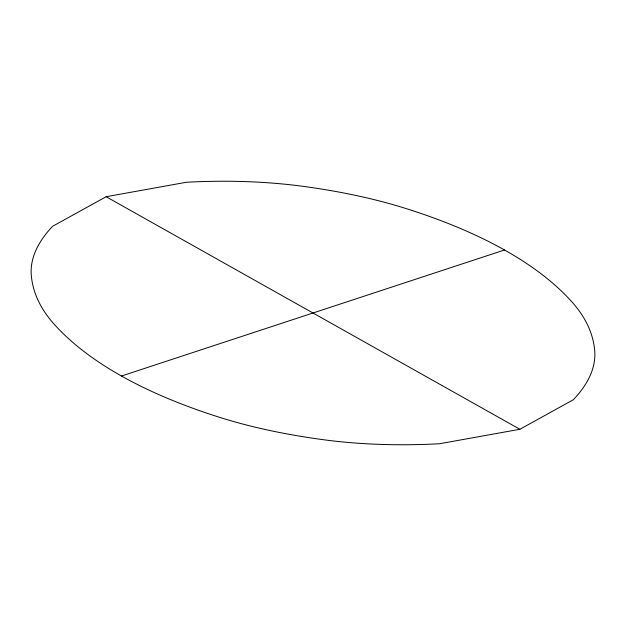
<?xml version="1.0" encoding="UTF-8"?>
<svg xmlns="http://www.w3.org/2000/svg" width="626" height="626" viewBox="0 0 626 626"><rect width="100%" height="100%" fill="white"/><g stroke="black" fill="none" stroke-linecap="round" stroke-linejoin="round"><path stroke-width="0.94" d="M106.13 196.72L52.647 226.276A286.309 113.705 -5.4 0 0 31.3 275.338A448.404 178.081 -5.4 0 0 54.126 324.158A677.41 269.031 -5.4 0 0 220.258 417.542A448.404 178.081 -5.4 0 0 323.861 439.781A286.309 113.705 -5.4 0 0 439.546 443.748L519.87 429.279L573.353 399.724A286.309 113.705 -5.4 0 0 594.7 350.662A448.404 178.081 -5.4 0 0 571.874 301.842A677.41 269.031 -5.4 0 0 405.742 208.458A448.404 178.081 -5.4 0 0 302.139 186.219A286.309 113.705 -5.4 0 0 186.454 182.252L106.13 196.72L519.87 429.279M121.491 376.015L504.509 249.985"/></g></svg>
